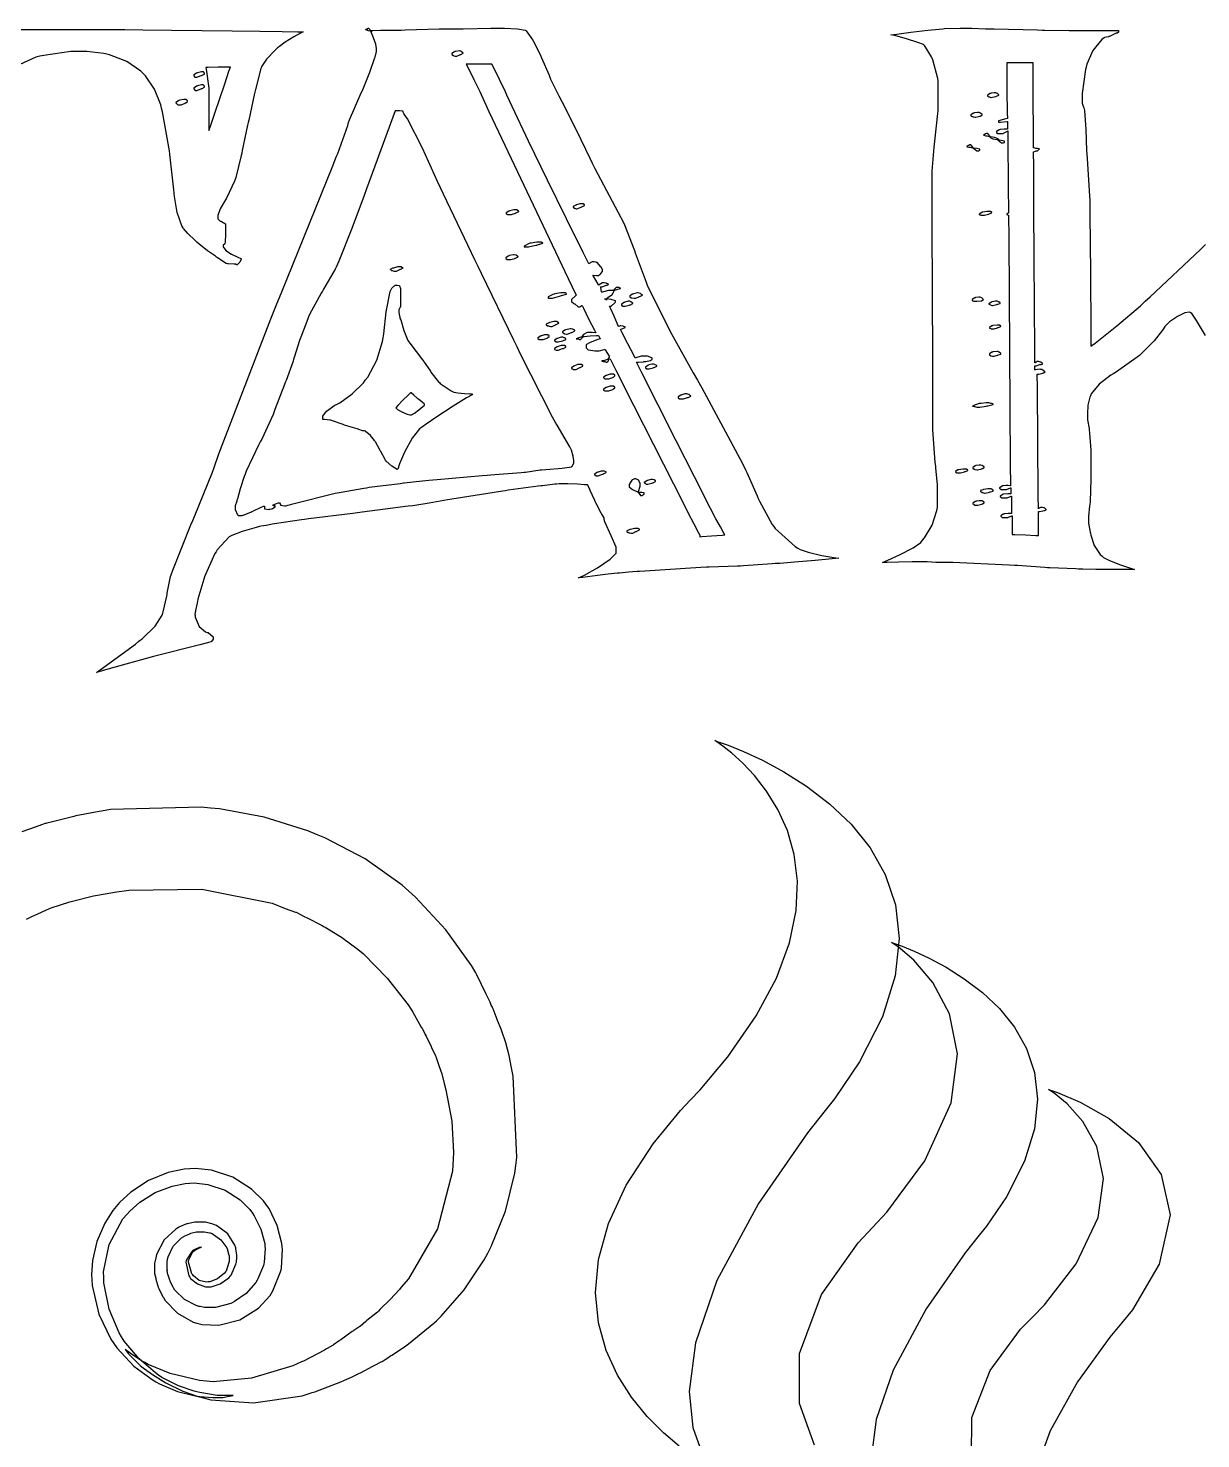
# Model space of a CAD drawing. Extents: x 55 to 302, y 40 to 307.
# Drawn here: x 126.2 to 195.5, y 223.2 to 306.5 of the extents above; entities that cross this region are included whole.
import ezdxf

# ---------------------------------------------------------------- set-up
doc = ezdxf.new("R2010")
doc.units = 0
doc.header["$MEASUREMENT"] = 0

msp = doc.modelspace()

# ---------------------------------------------------------------- linework, layer by layer
at = {"color": 42}
for points in [[(168.628, 280.388), (168.688, 280.265), (169.307, 278.88), (169.369, 278.73), (169.43, 278.58), (170.188, 277.203), (170.285, 277.071), (170.374, 276.949), (171.555, 275.89), (171.697, 275.802), (171.835, 275.717), (172.315, 275.561), (173.126, 275.371), (173.83, 275.247), (174.132, 275.203), (174.132, 275.203), (174.132, 275.203), (173.725, 275.164), (172.733, 275.07), (171.497, 274.964), (170.641, 274.899), (170.356, 274.884), (170.188, 274.876), (168.487, 274.753), (168.311, 274.744), (168.143, 274.735), (166.457, 274.683), (166.299, 274.673), (165.964, 274.656), (162.665, 274.443), (162.348, 274.425), (162.216, 274.417), (161.695, 274.373), (161.175, 274.33), (161.043, 274.321), (160.864, 274.306), (160.327, 274.248), (159.578, 274.152), (158.988, 274.072), (158.75, 274.038), (158.75, 274.038), (158.75, 274.038), (159.097, 274.212), (159.861, 274.633), (160.624, 275.154), (160.973, 275.509), (160.973, 275.626), (160.973, 275.853), (160.686, 276.534), (160.311, 277.345), (160.267, 277.496), (160.267, 277.584), (160.117, 277.796), (160.091, 277.848), (160.063, 277.902), (159.764, 278.483), (159.738, 278.554), (159.711, 278.616), (159.446, 279.207), (159.42, 279.26), (159.393, 279.313), (159.279, 279.54), (159.279, 279.54), (159.27, 279.532), (159.106, 279.542), (158.692, 279.572), (158.112, 279.596), (157.611, 279.589), (157.445, 279.576), (157.357, 279.568), (156.615, 279.48), (156.527, 279.47), (156.359, 279.454), (154.595, 279.215), (154.41, 279.188), (154.136, 279.144), (151.518, 278.739), (151.271, 278.694), (151.015, 278.65), (149.921, 278.462), (149.075, 278.324), (148.942, 278.306), (148.686, 278.271), (145.978, 277.919), (145.697, 277.883), (145.415, 277.848), (142.795, 277.522), (142.558, 277.496), (142.39, 277.469), (140.801, 277.241), (140.652, 277.213), (140.581, 277.197), (140.294, 277.143), (139.991, 277.089), (139.912, 277.071), (139.718, 277.027), (138.888, 276.79), (138.271, 276.552), (138.183, 276.508), (138.111, 276.463), (137.407, 275.705), (137.337, 275.59), (137.275, 275.475), (136.718, 274.241), (136.665, 274.108), (136.621, 273.976), (136.259, 272.777), (136.242, 272.661), (136.215, 272.547), (136.119, 272.112), (136.092, 271.869), (136.102, 271.851), (136.11, 271.719), (136.335, 271.181), (136.719, 270.855), (136.808, 270.827), (136.868, 270.811), (137.16, 270.559), (137.16, 270.474), (137.16, 270.422), (137.071, 270.281), (137.054, 270.264), (136.375, 270.097), (133.653, 269.404), (130.951, 268.658), (130.281, 268.464), (130.492, 268.614), (132.582, 270.14), (132.785, 270.298), (132.988, 270.458), (133.741, 271.194), (134.16, 271.841), (134.196, 271.956), (134.222, 272.044), (134.434, 272.962), (134.444, 273.05), (134.452, 273.148), (134.655, 274.118), (134.691, 274.215), (134.787, 274.507), (135.846, 277.177), (135.96, 277.424), (136.075, 277.672), (137.133, 280.291), (137.231, 280.565), (137.512, 281.358), (140.572, 289.33), (140.899, 290.124), (141.225, 290.927), (144.198, 298.274), (144.463, 298.943), (144.523, 299.103), (145.114, 300.753), (145.168, 300.919), (145.22, 301.088), (145.908, 302.675), (145.98, 302.824), (146.068, 303.01), (146.415, 303.901), (146.675, 304.65), (146.72, 304.764), (146.738, 304.792), (146.826, 305.116), (146.826, 305.223), (146.826, 305.304), (146.771, 305.548), (146.649, 305.92), (146.528, 306.226), (146.473, 306.352), (146.473, 306.352), (146.481, 306.361), (147.055, 306.37), (148.052, 306.379), (148.273, 306.388), (148.501, 306.397), (150.526, 306.458), (151.201, 306.458), (151.933, 306.458), (153.578, 306.494), (154.128, 306.494), (154.38, 306.494), (155.138, 306.463), (155.601, 306.379), (155.645, 306.352), (155.662, 306.343), (155.954, 305.93), (155.998, 305.858), (156.042, 305.788), (156.483, 304.934), (156.527, 304.836), (156.571, 304.739), (157.012, 303.716), (157.056, 303.601), (157.1, 303.495), (157.55, 302.579), (157.585, 302.507), (157.77, 302.164), (158.626, 300.448), (159.411, 298.821), (159.562, 298.52), (159.72, 298.221), (161.246, 295.311), (161.396, 295.028), (161.466, 294.88), (162.057, 293.379), (162.101, 293.229), (162.145, 293.08), (162.735, 291.492), (162.807, 291.324), (163.036, 290.839), (164.248, 288.454), (165.513, 286.155), (165.77, 285.714), (166.034, 285.273), (168.415, 280.829), (168.628, 280.388)], [(146.543, 306.317), (146.534, 306.309), (146.353, 306.331), (146.19, 306.401), (146.19, 306.423), (146.199, 306.433), (146.272, 306.458), (146.297, 306.458), (146.297, 306.458), (146.297, 306.494), (146.297, 306.494), (146.334, 306.494), (146.445, 306.406), (146.543, 306.317), (146.543, 306.317)], [(151.835, 305.117), (151.835, 305.117), (151.757, 305.153), (151.73, 305.153), (151.73, 305.153), (151.474, 305.127), (151.448, 305.117), (151.42, 305.109), (151.271, 305.01), (151.271, 304.976), (151.271, 304.95), (151.368, 304.88), (151.378, 304.87), (151.378, 304.87), (151.456, 304.836), (151.482, 304.836), (151.553, 304.836), (151.729, 304.924), (151.765, 304.94), (151.791, 304.95), (151.941, 305.023), (151.941, 305.047), (151.914, 305.047), (151.835, 305.101), (151.835, 305.117)], [(138.183, 304.201), (138.001, 304.201), (137.459, 304.196), (136.878, 304.175), (136.737, 304.165), (136.763, 304.068), (136.914, 302.951), (136.914, 302.577), (136.914, 302.048), (136.914, 300.857), (136.914, 300.46), (137.002, 300.716), (137.265, 301.478), (137.561, 302.344), (137.851, 303.205), (138.1, 303.953), (138.183, 304.201)], [(167.393, 276.578), (167.339, 276.675), (167.128, 277.055), (166.916, 277.434), (166.864, 277.53), (166.548, 278.149), (165.604, 280.002), (164.517, 282.14), (163.43, 284.282), (162.486, 286.151), (162.172, 286.772), (162.286, 286.772), (162.586, 286.8), (162.631, 286.808), (162.719, 286.808), (162.974, 286.87), (162.983, 286.879), (163.009, 286.879), (163.09, 286.959), (163.09, 286.985), (163.09, 287.021), (163.072, 287.038), (162.819, 287.125), (162.737, 287.125), (162.693, 287.125), (162.594, 287.125), (162.56, 287.125), (162.445, 287.125), (162.127, 287.038), (162.101, 287.021), (162.013, 287.189), (161.66, 287.867), (161.308, 288.546), (161.219, 288.713), (161.264, 288.723), (161.502, 288.822), (161.502, 288.855), (161.475, 288.855), (161.415, 288.889), (161.396, 288.889), (161.378, 288.899), (161.258, 288.925), (161.219, 288.925), (161.21, 288.917), (161.137, 288.889), (161.113, 288.889), (161.06, 289.013), (160.849, 289.49), (160.637, 289.967), (160.584, 290.09), (160.672, 290.09), (160.909, 290.292), (160.937, 290.336), (160.937, 290.372), (160.937, 290.397), (160.672, 290.47), (160.408, 290.513), (160.408, 290.513), (160.408, 290.513), (160.496, 290.606), (160.654, 290.716), (160.69, 290.725), (160.716, 290.734), (160.805, 290.865), (160.857, 290.998), (160.867, 291.006), (160.883, 291.024), (161.069, 291.091), (161.219, 291.134), (161.219, 291.148), (161.192, 291.148), (161.133, 291.182), (161.113, 291.182), (161.086, 291.182), (161.026, 291.182), (161.007, 291.182), (160.963, 291.182), (160.831, 291.05), (160.831, 291.006), (160.787, 291.006), (160.687, 291.006), (160.654, 291.006), (160.522, 291.006), (160.152, 290.919), (160.125, 290.901), (160.116, 290.927), (160.063, 291.183), (160.055, 291.218), (160.143, 291.218), (160.38, 291.316), (160.408, 291.324), (160.434, 291.324), (160.514, 291.358), (160.514, 291.358), (160.514, 291.376), (160.434, 291.43), (160.408, 291.43), (160.39, 291.44), (160.27, 291.465), (160.231, 291.465), (160.16, 291.465), (159.967, 291.342), (159.949, 291.324), (159.913, 291.386), (159.631, 291.863), (159.596, 291.924), (159.622, 291.915), (159.814, 291.888), (159.879, 291.888), (159.923, 291.888), (160.037, 291.977), (160.055, 291.994), (160.072, 292.012), (160.161, 292.132), (160.161, 292.17), (160.161, 292.224), (160.099, 292.366), (160.091, 292.383), (160.073, 292.41), (159.843, 292.657), (159.808, 292.665), (159.799, 292.675), (159.673, 292.699), (159.632, 292.699), (159.56, 292.699), (159.384, 292.611), (159.349, 292.593), (159.023, 293.254), (158.043, 295.231), (156.919, 297.516), (155.803, 299.828), (154.835, 301.863), (154.517, 302.543), (154.428, 302.729), (154.076, 303.461), (153.723, 304.192), (153.635, 304.377), (153.445, 304.377), (152.876, 304.377), (152.306, 304.377), (152.117, 304.377), (152.206, 304.192), (152.558, 303.465), (152.911, 302.754), (152.999, 302.577), (153.457, 301.581), (158.133, 291.713), (158.61, 290.725), (158.565, 290.69), (158.327, 290.478), (158.327, 290.406), (158.327, 290.362), (158.476, 290.248), (158.503, 290.23), (158.53, 290.213), (158.721, 290.054), (158.786, 290.054), (158.83, 290.054), (158.944, 290.116), (158.962, 290.124), (159.041, 289.957), (159.367, 289.301), (159.693, 288.662), (159.772, 288.502), (159.755, 288.512), (159.556, 288.536), (159.492, 288.536), (159.447, 288.536), (159.348, 288.536), (159.315, 288.536), (159.253, 288.528), (159.045, 288.414), (158.962, 288.321), (158.962, 288.29), (158.944, 288.273), (158.758, 288.207), (158.61, 288.164), (158.61, 288.149), (158.636, 288.149), (158.694, 288.149), (158.714, 288.149), (158.74, 288.149), (158.8, 288.113), (158.82, 288.113), (158.864, 288.113), (158.997, 288.246), (158.997, 288.29), (159.085, 288.3), (159.442, 288.326), (159.816, 288.352), (159.915, 288.36), (159.923, 288.344), (160.011, 288.201), (160.021, 288.183), (160.021, 288.149), (159.897, 288.115), (159.442, 287.947), (159.217, 287.814), (159.209, 287.796), (159.209, 287.762), (159.209, 287.682), (159.209, 287.654), (159.209, 287.62), (159.297, 287.523), (159.315, 287.514), (159.341, 287.506), (159.717, 287.444), (159.844, 287.444), (159.959, 287.444), (160.266, 287.532), (160.302, 287.55), (160.328, 287.506), (160.557, 287.135), (160.584, 287.091), (160.566, 287.082), (160.486, 286.959), (160.478, 286.949), (160.46, 286.933), (160.274, 286.884), (160.125, 286.855), (160.125, 286.844), (160.125, 286.84), (160.213, 286.826), (160.302, 286.814), (160.302, 286.808), (160.302, 286.808), (160.38, 286.772), (160.408, 286.772), (160.434, 286.772), (160.514, 286.852), (160.514, 286.879), (160.514, 286.897), (160.514, 286.949), (160.514, 286.949), (160.54, 286.949), (160.62, 286.985), (160.62, 286.985), (160.962, 286.301), (161.994, 284.248), (163.178, 281.914), (164.36, 279.593), (165.392, 277.57), (165.735, 276.895), (165.761, 276.842), (165.912, 276.565), (165.912, 276.472), (166.034, 276.481), (166.598, 276.526), (167.233, 276.57), (167.393, 276.578)], [(186.054, 286.349), (186.019, 286.359), (185.71, 286.325), (185.702, 286.315), (185.702, 286.377), (185.702, 286.516), (185.702, 286.562), (185.79, 286.562), (185.988, 286.632), (186.054, 286.632), (186.081, 286.632), (186.16, 286.659), (186.16, 286.668), (186.16, 286.694), (186.072, 286.764), (186.054, 286.772), (186.037, 286.782), (185.917, 286.808), (185.878, 286.808), (185.834, 286.808), (185.72, 286.748), (185.702, 286.738), (185.696, 287.575), (185.681, 290.082), (185.666, 292.965), (185.652, 295.847), (185.637, 298.356), (185.631, 299.192), (185.648, 299.201), (185.79, 299.253), (185.808, 299.262), (185.852, 299.262), (185.984, 299.368), (185.984, 299.368), (185.984, 299.368), (185.852, 299.402), (185.808, 299.402), (185.764, 299.402), (185.648, 299.43), (185.631, 299.438), (185.631, 299.776), (185.626, 300.787), (185.613, 301.943), (185.601, 303.1), (185.597, 304.111), (185.597, 304.447), (185.406, 304.447), (184.832, 304.447), (184.241, 304.447), (184.044, 304.447), (184.044, 304.038), (184.048, 302.808), (184.07, 301.493), (184.08, 301.166), (183.992, 301.149), (183.551, 301.03), (183.551, 300.99), (183.551, 300.955), (183.683, 300.955), (184.052, 300.982), (184.08, 300.99), (184.08, 300.875), (184.08, 300.618), (184.08, 300.531), (184.052, 300.531), (183.993, 300.531), (183.974, 300.531), (183.885, 300.531), (183.647, 300.506), (183.621, 300.496), (183.593, 300.488), (183.444, 300.389), (183.444, 300.354), (183.444, 300.338), (183.523, 300.284), (183.551, 300.284), (183.621, 300.284), (183.779, 300.284), (183.833, 300.284), (183.859, 300.294), (184.096, 300.408), (184.114, 300.426), (184.114, 300.101), (184.114, 299.125), (184.118, 298.009), (184.128, 296.894), (184.143, 295.917), (184.15, 295.592), (184.132, 295.584), (184.044, 295.522), (184.044, 295.522), (184.044, 295.505), (184.122, 295.451), (184.15, 295.451), (184.158, 294.12), (184.246, 280.803), (184.256, 279.47), (184.238, 279.48), (184.118, 279.506), (184.08, 279.506), (184.008, 279.506), (183.823, 279.48), (183.797, 279.47), (183.77, 279.462), (183.621, 279.364), (183.621, 279.364), (183.621, 279.338), (183.709, 279.269), (183.727, 279.26), (183.797, 279.26), (183.956, 279.26), (184.01, 279.26), (184.036, 279.269), (184.273, 279.356), (184.29, 279.364), (184.29, 279.276), (184.29, 279.078), (184.29, 279.011), (184.264, 279.011), (184.205, 279.011), (184.186, 279.011), (184.098, 279.011), (183.859, 278.987), (183.833, 278.977), (183.805, 278.969), (183.657, 278.871), (183.657, 278.871), (183.657, 278.845), (183.744, 278.775), (183.761, 278.765), (183.832, 278.765), (183.99, 278.765), (184.044, 278.765), (184.07, 278.775), (184.308, 278.863), (184.326, 278.871), (184.326, 278.616), (184.326, 278.041), (184.326, 277.848), (184.299, 277.848), (184.24, 277.848), (184.22, 277.848), (184.132, 277.848), (183.894, 277.822), (183.867, 277.813), (183.84, 277.804), (183.691, 277.706), (183.691, 277.706), (183.691, 277.68), (183.779, 277.61), (183.797, 277.6), (183.867, 277.6), (184.026, 277.6), (184.08, 277.6), (184.106, 277.61), (184.344, 277.698), (184.362, 277.706), (184.362, 277.574), (184.362, 277.173), (184.362, 276.754), (184.362, 276.614), (184.521, 276.605), (185.15, 276.578), (185.764, 276.552), (185.914, 276.542), (185.914, 276.72), (185.914, 277.249), (185.914, 277.778), (185.914, 277.953), (186.002, 277.953), (186.249, 278.016), (186.267, 278.025), (186.293, 278.025), (186.373, 278.051), (186.373, 278.059), (186.373, 278.087), (186.283, 278.157), (186.267, 278.165), (186.249, 278.175), (186.129, 278.201), (186.09, 278.201), (186.046, 278.201), (185.922, 278.139), (185.914, 278.129), (185.904, 278.923), (185.878, 282.098), (185.852, 285.273), (185.844, 286.067), (185.932, 286.067), (186.169, 286.13), (186.196, 286.139), (186.213, 286.148), (186.303, 286.209), (186.303, 286.209), (186.267, 286.236), (186.107, 286.349), (186.054, 286.349)], [(136.102, 302.824), (136.128, 302.824), (136.187, 302.824), (136.208, 302.824), (136.208, 302.824), (136.453, 302.922), (136.489, 302.93), (136.515, 302.94), (136.665, 303.013), (136.665, 303.036), (136.665, 303.064), (136.604, 303.134), (136.595, 303.142), (136.568, 303.142), (136.508, 303.142), (136.489, 303.142), (136.489, 303.142), (136.234, 303.09), (136.208, 303.072), (136.18, 303.064), (136.032, 302.964), (136.032, 302.93), (136.025, 302.916), (136.084, 302.834), (136.102, 302.824)], [(136.102, 303.601), (136.128, 303.601), (136.187, 303.601), (136.208, 303.601), (136.208, 303.601), (136.453, 303.698), (136.489, 303.706), (136.515, 303.716), (136.665, 303.789), (136.665, 303.812), (136.665, 303.839), (136.604, 303.91), (136.595, 303.918), (136.568, 303.918), (136.508, 303.918), (136.489, 303.918), (136.489, 303.918), (136.234, 303.866), (136.208, 303.848), (136.18, 303.839), (136.032, 303.74), (136.032, 303.706), (136.032, 303.68), (136.092, 303.611), (136.102, 303.601)], [(135.078, 301.978), (135.104, 301.978), (135.164, 301.978), (135.184, 301.978), (135.272, 301.978), (135.509, 302.067), (135.537, 302.084), (135.553, 302.093), (135.643, 302.167), (135.643, 302.19), (135.643, 302.216), (135.553, 302.286), (135.537, 302.295), (135.509, 302.295), (135.45, 302.295), (135.431, 302.295), (135.431, 302.295), (135.176, 302.242), (135.15, 302.224), (135.122, 302.216), (134.973, 302.117), (134.973, 302.084), (134.982, 302.075), (135.068, 301.987), (135.078, 301.978)], [(183.48, 302.647), (183.48, 302.647), (183.4, 302.683), (183.374, 302.683), (183.303, 302.683), (183.118, 302.657), (183.092, 302.647), (183.064, 302.639), (182.915, 302.54), (182.915, 302.507), (182.915, 302.49), (182.994, 302.437), (183.021, 302.437), (183.021, 302.437), (183.1, 302.401), (183.128, 302.401), (183.128, 302.401), (183.373, 302.463), (183.408, 302.471), (183.435, 302.481), (183.585, 302.543), (183.585, 302.543), (183.585, 302.569), (183.489, 302.639), (183.48, 302.647)], [(158.361, 280.635), (158.379, 280.644), (158.467, 280.822), (158.467, 280.881), (158.467, 280.97), (158.432, 281.23), (158.326, 281.587), (158.291, 281.657), (158.237, 281.781), (157.479, 283.052), (157.409, 283.174), (157.215, 283.527), (155.301, 287.293), (155.116, 287.69), (154.922, 288.079), (153.016, 292.02), (152.823, 292.417), (152.629, 292.814), (150.777, 296.696), (150.6, 297.075), (150.414, 297.454), (149.538, 299.416), (148.642, 301.148), (148.449, 301.413), (148.439, 301.431), (148.379, 301.589), (148.379, 301.589), (148.379, 301.599), (148.167, 301.625), (148.096, 301.625), (148.052, 301.625), (147.953, 301.625), (147.92, 301.625), (147.778, 301.238), (146.367, 297.384), (146.226, 297.003), (146.085, 296.624), (145.365, 294.667), (144.593, 292.745), (144.427, 292.383), (144.373, 292.26), (143.687, 291.087), (143.617, 290.971), (143.545, 290.857), (142.865, 289.596), (142.805, 289.454), (142.761, 289.34), (142.344, 288.255), (142.31, 288.149), (142.274, 288.053), (141.957, 287.047), (141.923, 286.949), (141.887, 286.844), (141.48, 285.698), (141.428, 285.574), (141.384, 285.451), (140.819, 283.978), (140.758, 283.81), (140.714, 283.687), (140.035, 282.24), (139.947, 282.082), (139.858, 281.923), (139.125, 280.336), (139.065, 280.176), (139.003, 280.027), (138.764, 279.308), (138.598, 278.712), (138.571, 278.624), (138.562, 278.58), (138.465, 278.296), (138.465, 278.201), (138.465, 278.087), (138.614, 277.76), (138.642, 277.742), (138.65, 277.734), (138.888, 277.734), (138.924, 277.742), (138.95, 277.752), (139.399, 277.919), (139.453, 277.953), (139.558, 278.007), (139.955, 278.193), (140.133, 278.271), (140.193, 278.271), (140.193, 278.237), (140.193, 278.157), (140.193, 278.129), (140.211, 278.113), (140.44, 278.087), (140.476, 278.095), (140.52, 278.095), (140.619, 278.129), (140.652, 278.129), (140.678, 278.139), (140.829, 278.238), (140.829, 278.271), (140.829, 278.271), (140.829, 278.306), (140.829, 278.306), (140.801, 278.306), (140.742, 278.306), (140.722, 278.306), (140.722, 278.35), (141.013, 278.466), (141.075, 278.482), (141.093, 278.482), (141.155, 278.369), (141.147, 278.342), (141.147, 278.334), (141.384, 278.298), (141.428, 278.306), (141.472, 278.306), (141.571, 278.342), (141.604, 278.342), (141.877, 278.422), (144.382, 279.039), (144.603, 279.083), (144.726, 279.109), (146.076, 279.348), (146.226, 279.364), (146.393, 279.392), (148.219, 279.62), (148.413, 279.647), (148.457, 279.656), (148.987, 279.722), (149.904, 279.806), (150.143, 279.823), (150.39, 279.85), (153.06, 280.089), (153.352, 280.106), (153.545, 280.124), (155.371, 280.274), (155.539, 280.282), (155.627, 280.291), (156.483, 280.414), (156.563, 280.422), (156.81, 280.44), (157.78, 280.516), (158.326, 280.609), (158.361, 280.635)], [(182.492, 301.485), (182.492, 301.485), (182.412, 301.519), (182.386, 301.519), (182.314, 301.519), (182.13, 301.494), (182.104, 301.485), (182.076, 301.476), (181.927, 301.377), (181.927, 301.342), (181.927, 301.326), (182.006, 301.272), (182.033, 301.272), (182.05, 301.264), (182.17, 301.236), (182.21, 301.236), (182.21, 301.236), (182.456, 301.3), (182.492, 301.308), (182.509, 301.318), (182.598, 301.378), (182.598, 301.378), (182.598, 301.406), (182.5, 301.476), (182.492, 301.485)], [(183.056, 300.108), (183.038, 300.118), (182.918, 300.284), (182.879, 300.284), (182.853, 300.284), (182.794, 300.25), (182.775, 300.25), (182.775, 300.232), (182.669, 300.178), (182.669, 300.178), (182.669, 300.17), (182.801, 300.144), (182.845, 300.144), (182.871, 300.135), (183.009, 300.108), (183.056, 300.108), (183.056, 300.073), (183.056, 300.048), (183.218, 299.973), (183.471, 299.915), (183.515, 299.897), (183.541, 299.889), (183.732, 299.721), (183.797, 299.721), (183.823, 299.721), (183.903, 299.747), (183.903, 299.755), (183.903, 299.791), (183.903, 299.818), (183.611, 299.889), (183.551, 299.897), (183.551, 299.931), (183.541, 299.959), (183.329, 300.033), (183.082, 300.091), (183.056, 300.108)], [(182.069, 299.438), (182.051, 299.448), (181.931, 299.615), (181.893, 299.615), (181.865, 299.615), (181.806, 299.579), (181.787, 299.579), (181.787, 299.562), (181.681, 299.508), (181.681, 299.508), (181.681, 299.5), (181.813, 299.472), (181.857, 299.472), (181.883, 299.464), (182.022, 299.438), (182.069, 299.438), (182.086, 299.412), (182.284, 299.262), (182.35, 299.262), (182.377, 299.262), (182.436, 299.296), (182.456, 299.296), (182.456, 299.332), (182.447, 299.35), (182.276, 299.386), (182.086, 299.422), (182.069, 299.438)], [(155.116, 295.768), (155.089, 295.768), (155.029, 295.768), (155.01, 295.768), (154.922, 295.768), (154.684, 295.708), (154.657, 295.698), (154.631, 295.69), (154.481, 295.591), (154.481, 295.558), (154.481, 295.541), (154.559, 295.487), (154.587, 295.487), (154.613, 295.487), (154.672, 295.487), (154.693, 295.487), (154.781, 295.487), (155.018, 295.584), (155.046, 295.592), (155.072, 295.602), (155.222, 295.675), (155.222, 295.698), (155.195, 295.698), (155.125, 295.76), (155.116, 295.768)], [(158.997, 296.121), (158.969, 296.121), (158.91, 296.121), (158.89, 296.121), (158.82, 296.121), (158.626, 296.061), (158.61, 296.051), (158.582, 296.043), (158.433, 295.97), (158.433, 295.945), (158.433, 295.928), (158.512, 295.874), (158.538, 295.874), (158.538, 295.874), (158.616, 295.84), (158.644, 295.84), (158.644, 295.84), (158.899, 295.928), (158.926, 295.945), (158.952, 295.954), (159.103, 296.027), (159.103, 296.051), (159.103, 296.069), (159.023, 296.121), (158.997, 296.121)], [(182.527, 295.451), (182.553, 295.451), (182.612, 295.451), (182.633, 295.451), (182.721, 295.451), (182.958, 295.513), (182.985, 295.522), (183.012, 295.531), (183.162, 295.592), (183.162, 295.592), (183.162, 295.61), (183.082, 295.664), (183.056, 295.664), (183.03, 295.664), (182.97, 295.664), (182.951, 295.664), (182.863, 295.664), (182.625, 295.637), (182.598, 295.628), (182.571, 295.62), (182.422, 295.52), (182.422, 295.487), (182.43, 295.497), (182.509, 295.461), (182.527, 295.451)], [(155.539, 293.581), (155.565, 293.581), (155.625, 293.581), (155.645, 293.581), (155.804, 293.581), (156.218, 293.679), (156.281, 293.688), (156.333, 293.697), (156.633, 293.797), (156.633, 293.828), (156.606, 293.828), (156.547, 293.864), (156.527, 293.864), (156.5, 293.864), (156.44, 293.864), (156.421, 293.864), (156.289, 293.864), (155.944, 293.803), (155.892, 293.794), (155.83, 293.777), (155.539, 293.631), (155.539, 293.581), (155.539, 293.581), (155.539, 293.581), (155.539, 293.581)], [(148.273, 292.417), (148.289, 292.409), (148.379, 292.347), (148.379, 292.347), (148.379, 292.32), (148.229, 292.25), (148.203, 292.24), (148.175, 292.232), (147.983, 292.136), (147.92, 292.136), (147.876, 292.136), (147.76, 292.162), (147.744, 292.17), (147.726, 292.18), (147.638, 292.24), (147.638, 292.24), (147.638, 292.268), (147.786, 292.338), (147.814, 292.347), (147.84, 292.356), (148.084, 292.417), (148.167, 292.417), (148.193, 292.417), (148.252, 292.417), (148.273, 292.417)], [(155.082, 293.088), (155.064, 293.098), (154.944, 293.122), (154.905, 293.122), (154.905, 293.122), (154.649, 293.07), (154.623, 293.052), (154.595, 293.044), (154.446, 292.945), (154.446, 292.912), (154.446, 292.895), (154.525, 292.842), (154.553, 292.842), (154.579, 292.842), (154.637, 292.842), (154.657, 292.842), (154.745, 292.842), (154.984, 292.903), (155.01, 292.912), (155.036, 292.921), (155.186, 292.994), (155.186, 293.018), (155.16, 293.018), (155.09, 293.08), (155.082, 293.088)], [(149.614, 286.808), (149.64, 286.774), (149.965, 286.305), (150.001, 286.243), (150.035, 286.191), (150.476, 285.627), (150.53, 285.574), (150.582, 285.521), (151.226, 285.08), (151.306, 285.044), (151.379, 285.013), (151.621, 284.964), (152.007, 284.922), (152.333, 284.907), (152.47, 284.904), (152.47, 284.904), (152.47, 284.849), (152.141, 284.681), (151.35, 284.172), (150.387, 283.545), (149.749, 283.115), (149.542, 282.964), (149.363, 282.833), (148.929, 282.295), (148.47, 281.474), (148.178, 280.771), (148.069, 280.468), (148.06, 280.458), (148.042, 280.45), (147.72, 280.644), (147.381, 280.943), (147.355, 280.988), (147.327, 281.032), (147.064, 281.509), (147.038, 281.553), (147.02, 281.597), (146.754, 282.072), (146.72, 282.116), (146.693, 282.16), (146.455, 282.456), (146.146, 282.699), (146.086, 282.715), (145.998, 282.715), (145.777, 282.805), (145.733, 282.822), (145.679, 282.84), (144.992, 283.042), (144.921, 283.068), (144.841, 283.096), (144.162, 283.343), (144.11, 283.351), (144.056, 283.361), (143.751, 283.387), (143.651, 283.387), (143.651, 283.414), (143.651, 283.474), (143.651, 283.493), (143.651, 283.592), (143.862, 283.886), (144.356, 284.233), (144.498, 284.303), (144.647, 284.383), (145.379, 284.904), (146.04, 285.565), (146.156, 285.714), (146.297, 285.9), (146.842, 286.901), (147.179, 287.991), (147.215, 288.219), (147.249, 288.449), (147.395, 289.759), (147.628, 290.945), (147.708, 291.112), (147.724, 291.139), (147.923, 291.324), (147.99, 291.324), (148.034, 291.324), (148.157, 291.298), (148.167, 291.288), (148.183, 291.28), (148.227, 291.126), (148.237, 290.904), (148.237, 290.829), (148.237, 290.637), (148.237, 290.2), (148.237, 290.054), (148.219, 290.027), (148.131, 289.862), (148.131, 289.807), (148.131, 289.702), (148.193, 289.411), (148.203, 289.384), (148.247, 289.27), (148.439, 288.64), (148.67, 288.061), (148.732, 287.973), (148.792, 287.894), (149.526, 286.924), (149.614, 286.808)], [(156.95, 290.548), (156.977, 290.548), (157.036, 290.548), (157.056, 290.548), (157.215, 290.548), (157.63, 290.672), (157.692, 290.689), (157.744, 290.707), (158.044, 290.799), (158.044, 290.829), (158.017, 290.829), (157.958, 290.865), (157.938, 290.865), (157.911, 290.865), (157.851, 290.865), (157.832, 290.865), (157.7, 290.865), (157.355, 290.805), (157.303, 290.795), (157.241, 290.779), (156.95, 290.632), (156.95, 290.583), (156.95, 290.583), (156.95, 290.558), (156.95, 290.548)], [(162.418, 290.829), (162.401, 290.839), (162.281, 290.865), (162.242, 290.865), (162.242, 290.865), (161.987, 290.813), (161.961, 290.795), (161.933, 290.787), (161.785, 290.687), (161.785, 290.653), (161.785, 290.637), (161.863, 290.583), (161.889, 290.583), (161.907, 290.575), (162.026, 290.548), (162.065, 290.548), (162.136, 290.548), (162.32, 290.645), (162.348, 290.653), (162.374, 290.663), (162.524, 290.736), (162.524, 290.759), (162.497, 290.759), (162.427, 290.821), (162.418, 290.829)], [(160.302, 290.513), (160.328, 290.513), (160.387, 290.513), (160.408, 290.513), (160.408, 290.496), (160.408, 290.456), (160.408, 290.442), (160.398, 290.452), (160.31, 290.504), (160.302, 290.513)], [(161.855, 290.336), (161.855, 290.336), (161.775, 290.372), (161.749, 290.372), (161.677, 290.372), (161.492, 290.318), (161.466, 290.3), (161.439, 290.292), (161.29, 290.193), (161.29, 290.16), (161.29, 290.143), (161.368, 290.09), (161.396, 290.09), (161.422, 290.09), (161.481, 290.09), (161.502, 290.09), (161.502, 290.09), (161.749, 290.152), (161.785, 290.16), (161.811, 290.169), (161.961, 290.242), (161.961, 290.266), (161.961, 290.266), (161.855, 290.32), (161.855, 290.336)], [(182.563, 290.583), (182.563, 290.583), (182.482, 290.619), (182.456, 290.619), (182.385, 290.619), (182.2, 290.593), (182.174, 290.583), (182.148, 290.575), (181.997, 290.475), (181.997, 290.442), (181.997, 290.426), (182.076, 290.372), (182.104, 290.372), (182.13, 290.372), (182.189, 290.372), (182.21, 290.372), (182.298, 290.372), (182.535, 290.398), (182.563, 290.406), (182.579, 290.416), (182.669, 290.477), (182.669, 290.477), (182.659, 290.495), (182.563, 290.583), (182.563, 290.583)], [(183.092, 290.16), (183.092, 290.16), (183.17, 290.124), (183.198, 290.124), (183.198, 290.124), (183.453, 290.187), (183.48, 290.196), (183.507, 290.205), (183.657, 290.251), (183.657, 290.266), (183.657, 290.284), (183.577, 290.336), (183.551, 290.336), (183.551, 290.336), (183.471, 290.372), (183.444, 290.372), (183.373, 290.372), (183.188, 290.346), (183.162, 290.336), (183.134, 290.328), (182.985, 290.229), (182.985, 290.196), (182.994, 290.205), (183.092, 290.172), (183.092, 290.16)], [(157.479, 289.172), (157.453, 289.172), (157.394, 289.172), (157.375, 289.172), (157.287, 289.172), (157.048, 289.111), (157.022, 289.101), (156.994, 289.093), (156.846, 289.02), (156.846, 288.995), (156.846, 288.979), (156.924, 288.925), (156.95, 288.925), (156.968, 288.917), (157.087, 288.889), (157.127, 288.889), (157.197, 288.889), (157.382, 288.987), (157.409, 288.995), (157.435, 289.005), (157.585, 289.078), (157.585, 289.101), (157.558, 289.101), (157.488, 289.163), (157.479, 289.172)], [(156.916, 288.396), (156.888, 288.396), (156.829, 288.396), (156.81, 288.396), (156.738, 288.396), (156.553, 288.335), (156.527, 288.326), (156.5, 288.317), (156.351, 288.218), (156.351, 288.183), (156.351, 288.167), (156.429, 288.113), (156.457, 288.113), (156.483, 288.113), (156.542, 288.113), (156.563, 288.113), (156.651, 288.113), (156.888, 288.203), (156.916, 288.219), (156.932, 288.229), (157.022, 288.302), (157.022, 288.326), (157.012, 288.335), (156.939, 288.396), (156.916, 288.396)], [(157.445, 287.973), (157.471, 287.973), (157.53, 287.973), (157.551, 287.973), (157.551, 287.973), (157.796, 288.035), (157.832, 288.043), (157.859, 288.053), (158.008, 288.126), (158.008, 288.149), (158.008, 288.167), (157.93, 288.219), (157.904, 288.219), (157.904, 288.219), (157.824, 288.255), (157.798, 288.255), (157.726, 288.255), (157.541, 288.193), (157.515, 288.183), (157.488, 288.175), (157.339, 288.076), (157.339, 288.043), (157.347, 288.035), (157.42, 287.973), (157.445, 287.973)], [(157.904, 288.466), (157.92, 288.458), (158.04, 288.432), (158.08, 288.432), (158.08, 288.432), (158.326, 288.528), (158.361, 288.536), (158.388, 288.546), (158.538, 288.619), (158.538, 288.642), (158.538, 288.66), (158.459, 288.713), (158.433, 288.713), (158.415, 288.723), (158.295, 288.749), (158.257, 288.749), (158.257, 288.749), (158, 288.696), (157.974, 288.678), (157.947, 288.67), (157.798, 288.571), (157.798, 288.536), (157.824, 288.536), (157.894, 288.476), (157.904, 288.466)], [(183.128, 288.749), (183.154, 288.749), (183.212, 288.749), (183.232, 288.749), (183.303, 288.749), (183.487, 288.811), (183.515, 288.819), (183.541, 288.829), (183.691, 288.889), (183.691, 288.889), (183.691, 288.907), (183.611, 288.961), (183.585, 288.961), (183.559, 288.961), (183.499, 288.961), (183.48, 288.961), (183.48, 288.961), (183.224, 288.935), (183.198, 288.925), (183.17, 288.917), (183.021, 288.817), (183.021, 288.785), (183.021, 288.785), (183.11, 288.758), (183.128, 288.749)], [(157.445, 287.478), (157.471, 287.478), (157.53, 287.478), (157.551, 287.478), (157.551, 287.478), (157.796, 287.576), (157.832, 287.584), (157.859, 287.594), (158.008, 287.667), (158.008, 287.69), (158.008, 287.708), (157.93, 287.76), (157.904, 287.76), (157.876, 287.76), (157.817, 287.76), (157.798, 287.76), (157.726, 287.76), (157.541, 287.7), (157.515, 287.69), (157.488, 287.682), (157.339, 287.583), (157.339, 287.55), (157.339, 287.532), (157.427, 287.488), (157.445, 287.478)], [(183.128, 287.161), (183.128, 287.161), (183.206, 287.125), (183.232, 287.125), (183.303, 287.125), (183.487, 287.189), (183.515, 287.197), (183.541, 287.207), (183.691, 287.252), (183.691, 287.267), (183.691, 287.295), (183.593, 287.365), (183.585, 287.373), (183.585, 287.373), (183.507, 287.408), (183.48, 287.408), (183.48, 287.408), (183.224, 287.383), (183.198, 287.373), (183.17, 287.365), (183.021, 287.266), (183.021, 287.231), (183.021, 287.215), (183.1, 287.161), (183.128, 287.161)], [(158.433, 286.349), (158.459, 286.349), (158.517, 286.349), (158.538, 286.349), (158.608, 286.349), (158.793, 286.447), (158.82, 286.456), (158.846, 286.465), (158.997, 286.538), (158.997, 286.562), (158.997, 286.58), (158.917, 286.632), (158.89, 286.632), (158.864, 286.632), (158.805, 286.632), (158.786, 286.632), (158.714, 286.632), (158.52, 286.571), (158.503, 286.562), (158.467, 286.545), (158.327, 286.451), (158.327, 286.42), (158.327, 286.403), (158.415, 286.359), (158.433, 286.349)], [(163.266, 286.632), (163.266, 286.632), (163.186, 286.668), (163.16, 286.668), (163.088, 286.668), (162.903, 286.614), (162.877, 286.596), (162.85, 286.588), (162.701, 286.489), (162.701, 286.456), (162.701, 286.439), (162.779, 286.385), (162.807, 286.385), (162.833, 286.385), (162.892, 286.385), (162.913, 286.385), (162.913, 286.385), (163.16, 286.447), (163.196, 286.456), (163.222, 286.465), (163.372, 286.538), (163.372, 286.562), (163.372, 286.58), (163.274, 286.624), (163.266, 286.632)], [(160.338, 285.786), (160.364, 285.786), (160.423, 285.786), (160.444, 285.786), (160.532, 285.786), (160.769, 285.874), (160.796, 285.89), (160.813, 285.9), (160.903, 285.973), (160.903, 285.997), (160.903, 286.015), (160.823, 286.067), (160.796, 286.067), (160.769, 286.067), (160.71, 286.067), (160.69, 286.067), (160.619, 286.067), (160.434, 286.015), (160.408, 285.997), (160.38, 285.988), (160.231, 285.889), (160.231, 285.856), (160.24, 285.848), (160.313, 285.786), (160.338, 285.786)], [(148.836, 283.669), (148.89, 283.669), (149.053, 283.759), (149.321, 283.956), (149.55, 284.161), (149.648, 284.243), (149.648, 284.269), (149.648, 284.307), (149.506, 284.419), (149.295, 284.595), (149.261, 284.621), (149.225, 284.649), (149.013, 284.838), (148.872, 284.974), (148.872, 284.974), (148.824, 284.974), (148.683, 284.836), (148.373, 284.533), (148.083, 284.23), (147.954, 284.092), (147.954, 284.092), (147.949, 284.082), (148.052, 283.992), (148.316, 283.841), (148.619, 283.711), (148.792, 283.661), (148.836, 283.669)], [(160.338, 285.08), (160.364, 285.08), (160.423, 285.08), (160.444, 285.08), (160.532, 285.08), (160.769, 285.169), (160.796, 285.185), (160.813, 285.195), (160.903, 285.268), (160.903, 285.291), (160.903, 285.309), (160.823, 285.361), (160.796, 285.361), (160.769, 285.361), (160.71, 285.361), (160.69, 285.361), (160.619, 285.361), (160.434, 285.301), (160.408, 285.291), (160.38, 285.283), (160.231, 285.184), (160.231, 285.151), (160.231, 285.134), (160.31, 285.08), (160.338, 285.08)], [(165.276, 284.868), (165.258, 284.878), (165.138, 284.904), (165.1, 284.904), (165.028, 284.904), (164.844, 284.85), (164.817, 284.832), (164.79, 284.824), (164.641, 284.725), (164.641, 284.692), (164.641, 284.675), (164.72, 284.621), (164.747, 284.621), (164.773, 284.621), (164.833, 284.621), (164.853, 284.621), (164.942, 284.621), (165.179, 284.684), (165.206, 284.692), (165.232, 284.701), (165.383, 284.774), (165.383, 284.798), (165.355, 284.798), (165.285, 284.86), (165.276, 284.868)], [(182.14, 284.163), (182.156, 284.154), (182.276, 284.127), (182.316, 284.127), (182.456, 284.127), (182.818, 284.19), (182.879, 284.198), (182.932, 284.208), (183.232, 284.28), (183.232, 284.303), (183.223, 284.313), (183.151, 284.339), (183.128, 284.339), (183.11, 284.348), (182.99, 284.375), (182.951, 284.375), (182.835, 284.375), (182.536, 284.348), (182.492, 284.339), (182.412, 284.331), (182.033, 284.205), (182.033, 284.163), (182.041, 284.172), (182.114, 284.163), (182.14, 284.163)], [(182.14, 280.458), (182.156, 280.45), (182.276, 280.422), (182.316, 280.422), (182.316, 280.422), (182.563, 280.486), (182.598, 280.494), (182.615, 280.504), (182.703, 280.565), (182.703, 280.565), (182.703, 280.592), (182.607, 280.662), (182.598, 280.671), (182.598, 280.671), (182.518, 280.705), (182.492, 280.705), (182.421, 280.705), (182.236, 280.68), (182.21, 280.671), (182.182, 280.662), (182.033, 280.563), (182.033, 280.529), (182.033, 280.529), (182.122, 280.468), (182.14, 280.458)], [(159.808, 280.07), (159.834, 280.07), (159.894, 280.07), (159.915, 280.07), (159.915, 280.07), (160.161, 280.168), (160.197, 280.176), (160.223, 280.186), (160.373, 280.259), (160.373, 280.282), (160.373, 280.3), (160.293, 280.352), (160.267, 280.352), (160.24, 280.352), (160.181, 280.352), (160.161, 280.352), (160.089, 280.352), (159.905, 280.291), (159.879, 280.282), (159.851, 280.274), (159.702, 280.174), (159.702, 280.142), (159.711, 280.133), (159.784, 280.07), (159.808, 280.07)], [(162.278, 279.083), (162.294, 279.075), (162.414, 278.907), (162.454, 278.907), (162.498, 278.907), (162.613, 278.995), (162.631, 279.011), (162.631, 279.047), (162.631, 279.057), (162.498, 279.083), (162.454, 279.083), (162.41, 279.083), (162.311, 279.083), (162.278, 279.083), (162.294, 279.137), (162.384, 279.467), (162.384, 279.576), (162.384, 279.638), (162.294, 279.815), (162.278, 279.823), (162.26, 279.841), (162.14, 279.893), (162.101, 279.893), (162.057, 279.893), (161.933, 279.833), (161.925, 279.823), (161.897, 279.806), (161.749, 279.555), (161.749, 279.47), (161.749, 279.419), (161.947, 279.263), (162.234, 279.119), (162.278, 279.083)], [(162.737, 279.576), (162.763, 279.576), (162.822, 279.576), (162.843, 279.576), (162.843, 279.576), (163.088, 279.638), (163.124, 279.647), (163.15, 279.656), (163.3, 279.73), (163.3, 279.753), (163.3, 279.771), (163.222, 279.823), (163.196, 279.823), (163.196, 279.823), (163.116, 279.859), (163.09, 279.859), (163.018, 279.859), (162.833, 279.798), (162.807, 279.789), (162.779, 279.78), (162.631, 279.681), (162.631, 279.647), (162.657, 279.647), (162.719, 279.586), (162.737, 279.576)], [(181.115, 280.246), (181.142, 280.246), (181.201, 280.246), (181.222, 280.246), (181.31, 280.246), (181.547, 280.309), (181.574, 280.318), (181.6, 280.327), (181.751, 280.388), (181.751, 280.388), (181.751, 280.406), (181.671, 280.458), (181.645, 280.458), (181.618, 280.458), (181.559, 280.458), (181.54, 280.458), (181.452, 280.458), (181.213, 280.432), (181.187, 280.422), (181.16, 280.414), (181.011, 280.315), (181.011, 280.282), (181.037, 280.282), (181.095, 280.246), (181.115, 280.246)], [(182.598, 279.083), (182.615, 279.075), (182.735, 279.047), (182.775, 279.047), (182.775, 279.047), (183.03, 279.109), (183.056, 279.117), (183.082, 279.127), (183.232, 279.172), (183.232, 279.188), (183.232, 279.215), (183.144, 279.286), (183.128, 279.294), (183.1, 279.294), (183.041, 279.294), (183.021, 279.294), (182.933, 279.294), (182.695, 279.269), (182.669, 279.26), (182.633, 279.251), (182.492, 279.204), (182.492, 279.188), (182.5, 279.171), (182.589, 279.093), (182.598, 279.083)], [(182.14, 278.342), (182.166, 278.342), (182.225, 278.342), (182.246, 278.342), (182.334, 278.342), (182.571, 278.404), (182.598, 278.412), (182.615, 278.422), (182.703, 278.482), (182.703, 278.482), (182.703, 278.51), (182.615, 278.58), (182.598, 278.588), (182.571, 278.588), (182.511, 278.588), (182.492, 278.588), (182.421, 278.588), (182.236, 278.564), (182.21, 278.554), (182.182, 278.546), (182.033, 278.448), (182.033, 278.448), (182.041, 278.439), (182.13, 278.351), (182.14, 278.342)], [(161.713, 276.718), (161.731, 276.71), (161.849, 276.684), (161.889, 276.684), (161.96, 276.684), (162.144, 276.782), (162.172, 276.79), (162.198, 276.8), (162.348, 276.871), (162.348, 276.895), (162.348, 276.913), (162.268, 276.967), (162.242, 276.967), (162.216, 276.967), (162.156, 276.967), (162.137, 276.967), (162.049, 276.967), (161.811, 276.904), (161.785, 276.895), (161.749, 276.886), (161.608, 276.815), (161.608, 276.79), (161.608, 276.772), (161.687, 276.718), (161.713, 276.718)]]:
    msp.add_lwpolyline(points, close=True, dxfattribs=at)
for points in [[(195.786, 288.347), (195.253, 289.245), (194.97, 289.649), (194.874, 289.701), (194.819, 289.733), (194.571, 289.687), (194.124, 289.482), (193.663, 289.156), (193.389, 288.889), (193.322, 288.785), (193.251, 288.662), (192.757, 288.039), (192.122, 287.4), (191.981, 287.267), (191.875, 287.171), (190.526, 286.2), (190.36, 286.103), (190.191, 286.006), (189.498, 285.477), (189.035, 284.914), (188.983, 284.798), (188.947, 284.719), (188.841, 284.234), (188.806, 283.731), (188.806, 283.563), (188.806, 283.37), (188.903, 282.858), (188.913, 282.787), (188.939, 282.593), (189.005, 281.575), (189.019, 280.686), (189.019, 280.388), (189.019, 279.886), (188.965, 278.528), (188.948, 278.378), (188.939, 278.299), (188.877, 277.671), (188.877, 277.46), (188.877, 277.267), (188.973, 276.738), (188.983, 276.684), (189.009, 276.561), (189.212, 275.96), (189.556, 275.431), (189.654, 275.343), (189.75, 275.255), (190.12, 275.068), (190.769, 274.806), (191.345, 274.61), (191.594, 274.531), (191.594, 274.531), (191.594, 274.531), (191.244, 274.533), (190.386, 274.537), (189.301, 274.546), (188.532, 274.56), (188.277, 274.567), (188.127, 274.577), (186.592, 274.629), (186.443, 274.638), (186.293, 274.647), (184.67, 274.77), (184.503, 274.778), (184.185, 274.796), (180.859, 274.946), (180.516, 274.954), (180.352, 274.954), (179.863, 274.96), (179.343, 274.982), (179.211, 274.99), (179.024, 274.99), (178.461, 274.985), (177.64, 274.972), (176.977, 274.961), (176.706, 274.954), (176.706, 274.954), (176.706, 274.954), (177.01, 275.08), (177.716, 275.397), (178.507, 275.819), (178.96, 276.126), (179.071, 276.261), (179.185, 276.403), (179.629, 277.165), (179.917, 278.016), (179.953, 278.201), (179.953, 278.448), (179.953, 279.003), (179.953, 279.188), (179.953, 279.55), (179.863, 280.512), (179.846, 280.635), (179.819, 280.855), (179.67, 282.806), (179.67, 283.457), (179.67, 286.977), (179.634, 294.893), (179.634, 297.532), (179.634, 298.061), (179.748, 299.472), (179.776, 299.649), (179.802, 299.817), (179.977, 301.467), (179.987, 301.625), (179.987, 301.845), (179.987, 302.507), (179.987, 303.168), (179.987, 303.389), (179.969, 303.521), (179.669, 304.633), (179.634, 304.73), (179.598, 304.801), (179.219, 305.417), (179.175, 305.47), (179.131, 305.524), (178.792, 305.659), (178.121, 305.868), (177.483, 306.036), (177.201, 306.105), (177.201, 306.105), (177.201, 306.105), (177.545, 306.15), (178.377, 306.255), (179.388, 306.374), (180.048, 306.443), (180.269, 306.458), (180.374, 306.468), (181.3, 306.494), (181.61, 306.494), (181.971, 306.494), (182.784, 306.458), (183.056, 306.458), (183.294, 306.45), (185.852, 306.397), (186.126, 306.388), (186.293, 306.379), (187.728, 306.352), (188.207, 306.352), (188.51, 306.352), (189.424, 306.352), (190.336, 306.352), (190.64, 306.352), (190.64, 306.335), (190.64, 306.295), (190.64, 306.281), (190.64, 306.265), (190.562, 306.211), (190.536, 306.211), (190.508, 306.195), (190.121, 306.009), (190.077, 305.999), (190.05, 305.991), (189.821, 305.938), (189.794, 305.929), (189.662, 305.824), (189.133, 305.171), (188.78, 304.377), (188.736, 304.201), (188.7, 304.052), (188.49, 302.63), (188.49, 302.154), (188.49, 302.066), (188.586, 301.829), (188.596, 301.801), (188.64, 301.635), (188.71, 300.518), (188.744, 299.28), (188.772, 299.049), (188.798, 298.812), (188.939, 296.581), (188.948, 296.369), (188.957, 295.505), (188.983, 292.048), (189.009, 288.59), (189.019, 287.726), (189.256, 287.903), (190.544, 288.917), (191.937, 290.108), (192.228, 290.372), (192.519, 290.637), (195.491, 293.424), (195.792, 293.723)], [(124.12, 306.423), (126.475, 306.423), (128.837, 306.423), (130.899, 306.423), (131.586, 306.423), (131.943, 306.421), (133.017, 306.408), (134.702, 306.386), (136.507, 306.363), (138.293, 306.339), (139.92, 306.317), (141.254, 306.299), (142.154, 306.287), (142.486, 306.281), (142.486, 306.281), (142.486, 306.281), (142.324, 306.197), (141.927, 305.978), (141.429, 305.672), (141.078, 305.423), (140.971, 305.329), (140.838, 305.206), (140.322, 304.673), (140.035, 304.263), (140.017, 304.201), (139.981, 304.112), (139.664, 302.869), (139.63, 302.719), (139.594, 302.569), (139.276, 301.07), (139.241, 300.919), (139.205, 300.771), (138.88, 299.27), (138.854, 299.12), (138.818, 298.971), (138.5, 297.674), (138.465, 297.568), (138.438, 297.472), (137.962, 296.467), (137.9, 296.369), (137.838, 296.273), (137.591, 295.822), (137.451, 295.443), (137.443, 295.381), (137.443, 295.355), (137.443, 295.296), (137.443, 295.275), (137.443, 295.231), (137.591, 295.108), (137.619, 295.099), (137.663, 295.09), (137.9, 294.937), (137.9, 294.886), (137.9, 294.746), (137.895, 294.323), (137.874, 293.873), (137.866, 293.758), (137.848, 293.75), (137.76, 293.677), (137.76, 293.652), (137.76, 293.581), (137.914, 293.368), (138.261, 293.146), (138.622, 292.983), (138.8, 292.903), (138.818, 292.876), (138.826, 292.868), (138.742, 292.687), (138.587, 292.523), (138.535, 292.523), (138.535, 292.523), (138.535, 292.559), (138.535, 292.559), (138.403, 292.559), (138.05, 292.585), (138.006, 292.593), (137.944, 292.611), (137.415, 292.947), (137.371, 292.982), (137.301, 293.036), (136.842, 293.357), (136.313, 293.768), (136.208, 293.864), (136.102, 293.962), (135.682, 294.367), (135.423, 294.666), (135.396, 294.71), (135.316, 294.834), (135.038, 295.615), (134.884, 296.554), (134.867, 296.756), (134.849, 296.96), (134.611, 299.051), (134.585, 299.262), (134.557, 299.474), (134.178, 301.563), (134.126, 301.765), (134.082, 301.97), (133.711, 302.896), (133.165, 303.68), (133.033, 303.812), (132.901, 303.954), (132.079, 304.527), (131.047, 304.924), (130.81, 304.976), (130.704, 305.004), (129.698, 305.117), (129.363, 305.117), (128.754, 305.117), (127.158, 304.88), (126.93, 304.836), (126.699, 304.792), (125.756, 304.342)]]:
    msp.add_lwpolyline(points, dxfattribs=at)
at = {"color": 32}
for points in [[(164.687, 222.786), (163.765, 223.577), (162.81, 224.539), (161.887, 225.67), (161.055, 226.968), (160.382, 228.435), (159.928, 230.063), (159.757, 231.856), (159.933, 233.811), (160.515, 235.924), (161.569, 238.195), (163.158, 240.623), (164.767, 242.59), (165.347, 243.204), (165.928, 243.821), (167.565, 245.775), (169.247, 248.179), (170.444, 250.419), (171.213, 252.493), (171.607, 254.4), (171.68, 256.141), (171.487, 257.718), (171.083, 259.129), (170.523, 260.375), (169.861, 261.454), (169.15, 262.368), (168.447, 263.114), (167.805, 263.696), (167.279, 264.111), (166.923, 264.36), (166.794, 264.443), (166.794, 264.443), (166.794, 264.443), (167.006, 264.374), (167.597, 264.159), (168.49, 263.795), (169.609, 263.274), (170.878, 262.591), (172.224, 261.738), (173.572, 260.711), (174.845, 259.504), (175.969, 258.109), (176.866, 256.523), (177.464, 254.736), (177.687, 252.744), (177.46, 250.542), (176.706, 248.123), (175.35, 245.478), (173.868, 243.29), (173.32, 242.605), (172.267, 241.288), (169.383, 237.115), (166.927, 232.561), (165.658, 228.878), (165.281, 226.008), (165.5, 223.884), (166.022, 222.444)], [(172.689, 222.843), (171.797, 225.293), (171.803, 228.258), (173.106, 231.728), (175.258, 234.796), (176.106, 235.692), (176.964, 236.598), (179.203, 239.635), (180.762, 243.054), (181.13, 245.945), (180.653, 248.311), (179.677, 250.153), (178.551, 251.467), (177.621, 252.257), (177.235, 252.519), (177.235, 252.519), (177.235, 252.519), (177.403, 252.464), (177.872, 252.294), (178.577, 252.006), (179.463, 251.594), (180.469, 251.054), (181.536, 250.38), (182.602, 249.568), (183.611, 248.612), (184.501, 247.51), (185.214, 246.253), (185.689, 244.839), (185.867, 243.262), (185.689, 241.518), (185.095, 239.602), (184.026, 237.509), (182.855, 235.776), (182.422, 235.233), (181.584, 234.189), (179.291, 230.884), (177.338, 227.276), (176.33, 224.359), (176.03, 222.083)], [(181.97, 222.113), (181.974, 224.48), (183.059, 227.245), (184.856, 229.69), (185.561, 230.4), (186.274, 231.122), (188.143, 233.55), (189.444, 236.28), (189.753, 238.591), (189.358, 240.48), (188.546, 241.951), (187.609, 243), (186.834, 243.63), (186.513, 243.84), (186.513, 243.84), (186.513, 243.84), (187.044, 243.66), (188.371, 243.1), (190.097, 242.127), (191.827, 240.714), (193.16, 238.831), (193.701, 236.444), (193.052, 233.527), (191.476, 230.832), (190.817, 230.047), (190.124, 229.215), (188.221, 226.573), (186.601, 223.69), (185.765, 221.361)]]:
    msp.add_lwpolyline(points, dxfattribs=at)
at = {"color": 7}
msp.add_lwpolyline([(126.144, 253.894), (126.507, 254.07), (126.595, 254.114), (127.511, 254.521), (127.599, 254.565), (128.694, 254.918), (130.105, 255.271), (130.219, 255.297), (131.233, 255.465), (131.34, 255.481), (132.185, 255.614), (136.502, 255.668), (140.661, 254.838), (141.428, 254.529), (142.029, 254.317), (142.073, 254.301), (142.548, 254.062), (142.592, 254.036), (142.681, 253.992), (143.599, 253.524), (143.687, 253.471), (143.775, 253.419), (144.657, 252.889), (144.745, 252.835), (144.823, 252.775), (145.645, 252.157), (145.733, 252.096), (146.042, 251.841), (147.453, 250.416), (148.688, 248.833), (148.908, 248.496), (148.96, 248.408), (149.454, 247.526), (149.508, 247.438), (149.648, 247.191), (149.718, 247.051), (149.718, 247.051), (149.718, 247.056), (149.718, 247.085), (149.718, 247.085), (149.718, 247.051), (149.754, 246.98), (150.037, 246.379), (150.063, 246.327), (150.301, 245.824), (150.319, 245.78), (150.496, 245.251), (150.672, 244.758), (150.813, 244.192), (150.917, 243.823), (151.262, 241.971), (151.358, 240.119), (151.342, 239.748), (151.306, 239.016), (150.416, 235.613), (148.714, 232.666), (148.273, 232.164), (148.175, 232.031), (147.614, 231.432), (147.037, 230.867), (146.932, 230.753), (146.87, 230.7), (146.252, 230.196), (146.19, 230.152), (145.874, 229.871), (145.838, 229.844), (145.485, 229.616), (145.451, 229.588), (145.379, 229.544), (144.709, 229.067), (144.639, 229.023), (144.603, 228.997), (144.277, 228.768), (144.25, 228.74), (144.214, 228.724), (143.897, 228.548), (143.863, 228.53), (143.739, 228.46), (142.504, 227.798), (142.382, 227.754), (141.879, 227.525), (139.43, 226.792), (137.177, 226.59), (136.772, 226.624), (136.365, 226.668), (134.637, 227.079), (133.332, 227.613), (133.138, 227.718), (132.944, 227.824), (132.264, 228.265), (131.975, 228.494), (131.975, 228.494), (131.975, 228.494), (132.15, 228.255), (132.185, 228.211), (132.23, 228.167), (132.494, 227.894), (132.864, 227.551), (132.961, 227.471), (133.11, 227.352), (133.579, 227.011), (134.381, 226.515), (135.381, 226.038), (136.287, 225.717), (136.595, 225.637), (137.027, 225.523), (139.554, 225.333), (142.416, 225.761), (143.015, 225.954), (143.166, 225.99), (144.718, 226.59), (144.885, 226.66), (144.93, 226.678), (145.336, 226.854), (145.38, 226.872), (145.415, 226.89), (145.767, 227.066), (145.803, 227.083), (145.874, 227.119), (146.605, 227.507), (146.685, 227.542), (146.72, 227.56), (147.1, 227.762), (147.144, 227.788), (147.215, 227.824), (147.321, 227.894), (147.425, 227.965), (147.638, 228.107), (147.716, 228.16), (148.475, 228.654), (148.555, 228.706), (148.704, 228.822), (150.212, 230.047), (150.354, 230.188), (150.644, 230.462), (152.003, 232.009), (153.184, 233.787), (153.388, 234.174), (153.591, 234.563), (154.428, 236.648), (154.984, 238.893), (155.046, 239.36), (155.107, 239.828), (154.896, 244.635), (154.799, 245.11), (154.657, 245.85), (154.446, 246.592), (154.2, 247.333), (154.182, 247.395), (153.97, 247.915), (153.952, 247.967), (153.705, 248.602), (153.671, 248.672), (153.671, 248.708), (153.599, 248.815), (153.529, 248.991), (153.352, 249.344), (153.299, 249.459), (152.735, 250.605), (152.683, 250.719), (152.426, 251.16), (150.917, 253.268), (149.129, 255.199), (148.732, 255.552), (148.335, 255.904), (146.142, 257.453), (143.757, 258.7), (143.264, 258.903), (142.761, 259.107), (140.179, 259.919), (137.547, 260.412), (137.018, 260.456), (136.479, 260.51), (131.109, 260.36), (130.564, 260.28), (130.431, 260.254), (129.063, 259.997), (128.94, 259.961), (127.529, 259.608), (127.423, 259.574), (127.423, 259.574), (127.339, 259.556), (127.283, 259.538), (127.283, 259.538), (127.247, 259.538), (127.036, 259.468), (126.647, 259.328), (125.871, 259.045)], dxfattribs=at)
msp.add_lwpolyline([(138.359, 225.778), (138.359, 225.778), (137.936, 225.778), (137.796, 225.778), (137.399, 225.778), (136.375, 225.956), (136.208, 225.99), (136.04, 226.034), (135.118, 226.351), (134.142, 226.844), (133.949, 226.977), (133.755, 227.109), (132.789, 227.934), (131.911, 228.989), (131.763, 229.235), (131.612, 229.483), (131.021, 230.867), (130.712, 232.428), (130.704, 232.763), (130.695, 233.081), (131.021, 234.695), (131.841, 236.203), (132.079, 236.467), (132.25, 236.666), (132.846, 237.191), (133.745, 237.756), (134.738, 238.135), (135.52, 238.289), (135.783, 238.301), (136.049, 238.321), (136.858, 238.235), (137.874, 237.896), (138.77, 237.32), (139.338, 236.754), (139.488, 236.538), (139.594, 236.389), (139.991, 235.59), (140.211, 234.738), (140.229, 234.561), (140.237, 234.465), (140.176, 233.627), (140.159, 233.539), (140.141, 233.451), (139.814, 232.658), (139.77, 232.587), (139.682, 232.438), (139.121, 231.798), (138.438, 231.317), (138.289, 231.246), (138.209, 231.211), (137.389, 230.981), (137.301, 230.963), (136.772, 230.963), (136.656, 230.963), (136.398, 231.033), (136.313, 231.033), (136.163, 231.078), (135.467, 231.448), (134.91, 231.995), (134.831, 232.128), (134.804, 232.155), (134.637, 232.517), (134.621, 232.551), (134.603, 232.587), (134.487, 232.94), (134.479, 232.974), (134.444, 233.186), (134.444, 233.186), (134.444, 233.16), (134.444, 233.15), (134.444, 233.645), (134.479, 233.821), (134.505, 233.954), (134.809, 234.585), (135.307, 235.092), (135.431, 235.162), (135.457, 235.18), (135.783, 235.321), (135.819, 235.339), (135.854, 235.348), (136.18, 235.435), (136.208, 235.443), (136.208, 235.443), (136.242, 235.443), (136.242, 235.443), (136.419, 235.443), (136.471, 235.443), (136.591, 235.443), (136.631, 235.443), (136.657, 235.435), (136.948, 235.383), (136.984, 235.373), (137.106, 235.329), (137.627, 234.972), (137.971, 234.491), (138.006, 234.385), (138.015, 234.359), (138.103, 234.06), (138.113, 234.032), (138.113, 233.944), (138.121, 233.697), (138.113, 233.679), (138.103, 233.627), (137.927, 233.124), (137.9, 233.08), (137.838, 232.992), (137.428, 232.663), (136.966, 232.49), (136.878, 232.481), (136.78, 232.472), (136.339, 232.573), (136.004, 232.833), (135.96, 232.904), (135.906, 232.966), (135.704, 233.655), (135.713, 233.715), (135.722, 233.777), (135.968, 234.254), (135.996, 234.28), (136.066, 234.342), (136.361, 234.483), (136.489, 234.527), (136.489, 234.527), (136.489, 234.527), (136.343, 234.515), (136.039, 234.377), (135.96, 234.315), (135.924, 234.289), (135.589, 233.787), (135.573, 233.715), (135.555, 233.645), (135.73, 232.843), (135.783, 232.763), (135.836, 232.684), (136.237, 232.362), (136.717, 232.198), (136.878, 232.198), (137.054, 232.198), (137.583, 232.358), (138.103, 232.729), (138.183, 232.833), (138.227, 232.887), (138.517, 233.531), (138.535, 233.609), (138.544, 233.653), (138.571, 233.939), (138.571, 234.032), (138.562, 234.068), (138.509, 234.447), (138.501, 234.491), (138.457, 234.641), (138.032, 235.312), (137.361, 235.806), (137.195, 235.868), (137.159, 235.886), (136.71, 236), (136.665, 236.008), (136.604, 236.008), (136.464, 236.008), (136.419, 236.008), (136.242, 236.008), (136.215, 236.008), (136.156, 236.008), (136.136, 236.008), (136.092, 236), (135.651, 235.912), (135.607, 235.902), (135.563, 235.886), (135.148, 235.709), (135.114, 235.692), (134.954, 235.603), (134.27, 234.964), (133.817, 234.096), (133.773, 233.892), (133.703, 233.575), (133.703, 233.08), (133.703, 233.063), (133.703, 233.023), (133.703, 233.01), (133.703, 232.974), (133.773, 232.693), (133.781, 232.64), (133.922, 232.172), (133.949, 232.128), (133.966, 232.084), (134.196, 231.607), (134.232, 231.563), (134.337, 231.386), (135.06, 230.634), (135.996, 230.109), (136.208, 230.047), (136.513, 229.959), (137.498, 229.919), (138.752, 230.233), (139.853, 230.93), (140.527, 231.669), (140.688, 231.951), (140.74, 232.049), (141.154, 233.081), (141.181, 233.186), (141.207, 233.292), (141.26, 234.422), (141.252, 234.527), (141.225, 234.748), (140.953, 235.815), (140.468, 236.812), (140.335, 236.996), (140.145, 237.264), (139.434, 237.962), (138.323, 238.668), (137.08, 239.076), (136.103, 239.174), (135.783, 239.147), (135.465, 239.13), (134.52, 238.931), (133.35, 238.461), (132.311, 237.78), (131.638, 237.159), (131.446, 236.926), (131.251, 236.7), (130.762, 235.942), (130.298, 234.867), (130.046, 233.747), (129.985, 232.902), (129.999, 232.621), (130.015, 232.26), (130.412, 230.576), (131.127, 229.103), (131.304, 228.847), (131.48, 228.582), (132.485, 227.507), (133.561, 226.713), (133.773, 226.59), (133.993, 226.467), (135.056, 226.02), (136.032, 225.77), (136.208, 225.742), (136.385, 225.716), (137.15, 225.655), (137.742, 225.663), (137.83, 225.672), (137.918, 225.69), (138.359, 225.778), (138.359, 225.778)], close=True, dxfattribs=at)

doc.saveas('drawing.dxf')
